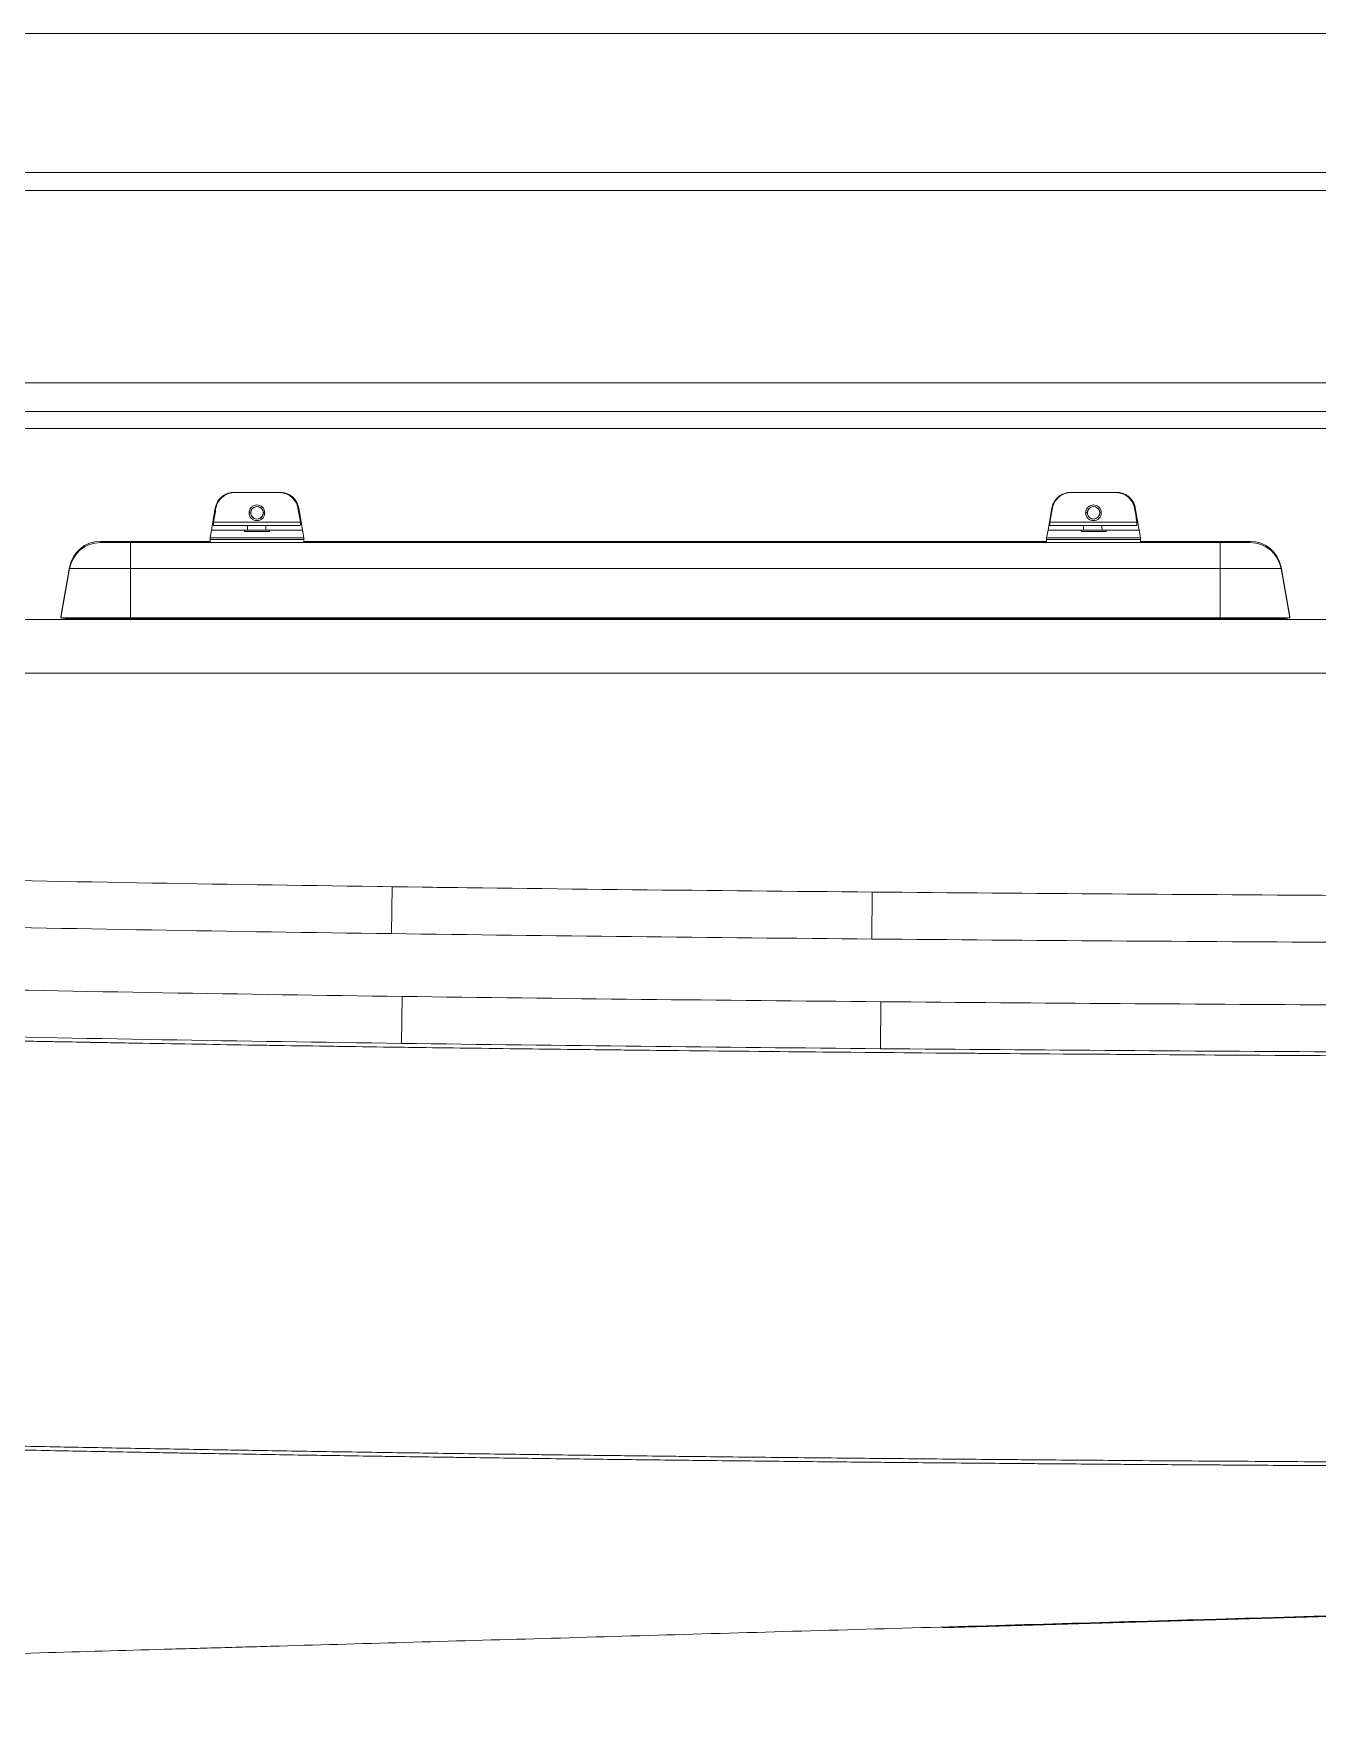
# Model space of a CAD drawing. Header units: millimetres. Extents: x 744 to 5705, y 930 to 4879.
# Drawn here: x 1992 to 2402, y 3352 to 3886 of the extents above; entities that cross this region are included whole.
import ezdxf

# ---------------------------------------------------------------- set-up
doc = ezdxf.new("R2010")
doc.units = ezdxf.units.MM
doc.header["$MEASUREMENT"] = 0

msp = doc.modelspace()

# ---------------------------------------------------------------- linework, layer by layer
at = {"color": 7, "linetype": 'Continuous', "lineweight": 15, "true_color": 0xffffff}
for p, q in [((1574.38, 3886.24), (2819.38, 3886.24)), ((1572.22, 3841.82), (2821.38, 3841.82)), ((1572.23, 3836.05), (2821.38, 3836.05)), ((2560.89, 3760.04), (1906.89, 3760.01)), ((2056.39, 3739.61), (2056.67, 3739.61)), ((2056.67, 3739.61), (2070.62, 3739.61)), ((2070.65, 3739.61), (2056.71, 3739.61)), ((2070.62, 3739.61), (2070.92, 3739.61)), ((2323.52, 3739.61), (2323.76, 3739.61)), ((2323.76, 3739.61), (2337.7, 3739.61)), ((2337.81, 3739.61), (2323.86, 3739.61)), ((2337.7, 3739.61), (2338.04, 3739.61)), ((2049.1, 3727.61), (2050.34, 3734.65)), ((2076.98, 3734.65), (2078.22, 3727.61)), ((2316.22, 3727.61), (2317.47, 3734.65)), ((2344.1, 3734.65), (2345.34, 3727.61)), ((2077.54, 3730.11), (2049.75, 3730.11)), ((2049.77, 3729.1), (2077.49, 3729.1)), ((2061.65, 3733.11), (2061.14, 3733.11)), ((2066.14, 3733.11), (2065.65, 3733.11)), ((2344.62, 3730.1), (2316.84, 3730.11)), ((2316.85, 3729.1), (2344.57, 3729.1)), ((2328.74, 3733.11), (2328.23, 3733.11)), ((2333.23, 3733.11), (2332.74, 3733.11)), ((2013.66, 3723.6), (2013.66, 3723.98)), ((2023.26, 3723.99), (2022.31, 3723.99)), ((2023.26, 3723.99), (2048.66, 3723.99)), ((2371.19, 3723.58), (2023.26, 3723.58)), ((2023.26, 3723.58), (2023.26, 3715.3)), ((2048.66, 3725.11), (2049.1, 3727.61)), ((2048.66, 3724.61), (2048.66, 3725.11)), ((2048.66, 3723.61), (2048.66, 3724.61)), ((2078.22, 3727.61), (2078.66, 3725.11)), ((2078.66, 3725.11), (2078.66, 3724.61)), ((2078.66, 3724.61), (2078.66, 3723.61)), ((2078.66, 3723.99), (2315.78, 3723.99)), ((2315.78, 3725.11), (2316.22, 3727.61)), ((2315.78, 3724.61), (2315.78, 3725.11)), ((2315.78, 3723.61), (2315.78, 3724.61)), ((2345.34, 3727.61), (2345.78, 3725.11)), ((2345.78, 3725.11), (2345.78, 3724.61)), ((2345.78, 3724.61), (2345.78, 3723.61)), ((2345.78, 3723.99), (2371.19, 3723.99)), ((2371.19, 3723.58), (2371.19, 3715.3)), ((2380.78, 3723.98), (2380.78, 3723.6)), ((2003.81, 3715.71), (2001.04, 3699.98)), ((2003.81, 3715.34), (2001.04, 3699.6)), ((2003.81, 3715.34), (2003.81, 3715.71)), ((2023.26, 3715.3), (2023.26, 3699.56)), ((2371.19, 3715.3), (2023.26, 3715.3)), ((2371.19, 3715.3), (2371.19, 3699.56)), ((2390.63, 3715.71), (2390.63, 3715.34)), ((2390.63, 3715.71), (2393.41, 3699.98)), ((2393.41, 3699.6), (2390.63, 3715.34)), ((3180.05, 3699.04), (1520.36, 3699.04)), ((2001.02, 3699.88), (2001.04, 3699.97)), ((2003.02, 3699.25), (2001.03, 3699.6)), ((2001.04, 3699.6), (2001.04, 3699.98)), ((2023.26, 3699.56), (2023.26, 3699.22)), ((2371.19, 3699.56), (2023.26, 3699.56)), ((2371.19, 3699.22), (2023.26, 3699.22)), ((2371.19, 3699.56), (2371.19, 3699.22)), ((2393.42, 3699.6), (2391.42, 3699.25)), ((2393.41, 3699.6), (2393.39, 3699.6)), ((2393.41, 3699.98), (2393.41, 3699.6)), ((2393.41, 3699.97), (2393.42, 3699.88)), ((2135.65, 3613.33), (2087.76, 3613.98)), ((2106.61, 3598.66), (2106.81, 3613.65)), ((2276.04, 3611.83), (2234.8, 3612.23)), ((2259.95, 3596.95), (2260.08, 3611.95)), ((2109.76, 3563.61), (2109.98, 3578.61)), ((2262.7, 3561.92), (2262.84, 3576.92)), ((2282.38, 3377.16), (2770.75, 3391.3))]:
    msp.add_line(p, q, dxfattribs=at)
at = {"color": 8, "linetype": 'Continuous', "lineweight": 15, "true_color": 0x808080}
for p, q in [((1572.32, 3774.67), (2821.38, 3774.68)), ((1572.33, 3765.47), (2821.38, 3765.48))]:
    msp.add_line(p, q, dxfattribs=at)
at = {"color": 7, "linetype": 'Continuous', "lineweight": 15, "true_color": 0xffffff}
for points in [[(2049.77, 3729.1), (2050.38, 3729.1), (2051.25, 3729.1), (2052.35, 3729.1), (2053.68, 3729.09), (2055.2, 3729.09), (2056.88, 3729.09), (2058.7, 3729.09), (2060.61, 3729.09)], [(2060.61, 3729.09), (2060.98, 3729.09), (2061.66, 3729.09), (2062.56, 3729.09), (2063.57, 3729.09), (2064.58, 3729.09), (2065.48, 3729.09), (2066.14, 3729.09), (2066.5, 3729.09)], [(2066.5, 3729.09), (2068.42, 3729.09), (2070.25, 3729.09), (2071.95, 3729.09), (2073.49, 3729.09), (2074.83, 3729.09), (2075.97, 3729.1), (2076.86, 3729.1), (2077.49, 3729.1)], [(2316.85, 3729.1), (2317.44, 3729.1), (2318.28, 3729.1), (2319.36, 3729.1), (2320.67, 3729.09), (2322.17, 3729.09), (2323.84, 3729.09), (2325.64, 3729.09), (2327.55, 3729.09)], [(2327.55, 3729.09), (2327.93, 3729.09), (2328.62, 3729.09), (2329.53, 3729.09), (2330.54, 3729.09), (2331.55, 3729.09), (2332.44, 3729.09), (2333.09, 3729.09), (2333.44, 3729.09)], [(2333.44, 3729.09), (2335.36, 3729.09), (2337.2, 3729.09), (2338.92, 3729.09), (2340.47, 3729.09), (2341.84, 3729.09), (2342.99, 3729.1), (2343.91, 3729.1), (2344.57, 3729.1)], [(2048.66, 3725.11), (2048.67, 3725.11), (2048.94, 3725.1), (2049.54, 3725.1), (2050.48, 3725.1), (2051.73, 3725.09), (2053.26, 3725.09), (2055.03, 3725.09), (2057.01, 3725.09), (2059.14, 3725.09), (2061.37, 3725.09), (2063.66, 3725.08)], [(2078.66, 3724.61), (2078.56, 3724.61), (2078.12, 3724.6), (2077.35, 3724.6), (2076.25, 3724.6), (2074.86, 3724.59), (2073.2, 3724.59), (2071.33, 3724.59), (2069.27, 3724.59), (2067.08, 3724.59), (2064.81, 3724.58), (2062.51, 3724.58), (2060.24, 3724.59), (2058.05, 3724.59), (2056, 3724.59), (2054.12, 3724.59), (2052.46, 3724.59), (2051.07, 3724.6), (2049.97, 3724.6), (2049.2, 3724.6), (2048.76, 3724.61), (2048.66, 3724.61)], [(2048.66, 3724.61), (2048.67, 3724.61), (2048.94, 3724.6), (2049.54, 3724.6), (2050.48, 3724.6), (2051.73, 3724.59), (2053.26, 3724.59), (2055.03, 3724.59), (2057.01, 3724.59), (2059.14, 3724.59), (2061.37, 3724.59), (2063.66, 3724.58)], [(2078.66, 3723.61), (2078.56, 3723.61), (2078.12, 3723.6), (2077.35, 3723.6), (2076.25, 3723.6), (2074.86, 3723.59), (2073.2, 3723.59), (2071.33, 3723.59), (2069.27, 3723.59), (2067.08, 3723.59), (2064.81, 3723.58), (2062.51, 3723.58), (2060.24, 3723.59), (2058.05, 3723.59), (2056, 3723.59), (2054.12, 3723.59), (2052.46, 3723.59), (2051.07, 3723.6), (2049.97, 3723.6), (2049.2, 3723.6), (2048.76, 3723.61), (2048.66, 3723.61)], [(2049.1, 3727.61), (2049.16, 3727.61), (2049.54, 3727.6), (2050.28, 3727.6), (2051.35, 3727.6), (2052.73, 3727.59), (2054.39, 3727.59), (2056.28, 3727.59), (2058.36, 3727.59), (2060.57, 3727.59)], [(2049.1, 3727.61), (2049.11, 3727.61), (2049.34, 3727.61), (2049.93, 3727.6), (2050.88, 3727.6), (2052.14, 3727.59), (2053.7, 3727.59), (2055.51, 3727.59), (2057.53, 3727.59), (2059.7, 3727.59)], [(2059.69, 3727.09), (2060.66, 3727.09), (2061.66, 3727.09), (2062.66, 3727.09), (2063.66, 3727.09), (2064.67, 3727.09), (2065.67, 3727.09), (2066.66, 3727.09), (2067.63, 3727.09)], [(2059.69, 3727.09), (2060.04, 3727.09), (2060.77, 3727.09), (2061.8, 3727.09), (2063.02, 3727.09), (2064.31, 3727.09), (2065.53, 3727.09), (2066.55, 3727.09), (2067.28, 3727.09), (2067.63, 3727.09)], [(2060.57, 3727.59), (2060.88, 3727.59), (2061.56, 3727.59), (2062.49, 3727.59), (2063.57, 3727.59), (2064.65, 3727.59), (2065.58, 3727.59), (2066.23, 3727.59), (2066.54, 3727.59)], [(2063.66, 3725.08), (2065.95, 3725.09), (2068.19, 3725.09), (2070.32, 3725.09), (2072.29, 3725.09), (2074.06, 3725.09), (2075.59, 3725.09), (2076.84, 3725.1), (2077.78, 3725.1), (2078.39, 3725.1), (2078.65, 3725.11), (2078.66, 3725.11)], [(2063.66, 3724.58), (2065.95, 3724.59), (2068.19, 3724.59), (2070.32, 3724.59), (2072.29, 3724.59), (2074.06, 3724.59), (2075.59, 3724.59), (2076.84, 3724.6), (2077.78, 3724.6), (2078.39, 3724.6), (2078.65, 3724.61), (2078.66, 3724.61)], [(2066.54, 3727.59), (2068.75, 3727.59), (2070.84, 3727.59), (2072.76, 3727.59), (2074.44, 3727.59), (2075.85, 3727.6), (2076.95, 3727.6), (2077.73, 3727.6), (2078.14, 3727.61), (2078.22, 3727.61)], [(2067.62, 3727.59), (2069.79, 3727.59), (2071.81, 3727.59), (2073.62, 3727.59), (2075.18, 3727.59), (2076.44, 3727.6), (2077.39, 3727.6), (2077.98, 3727.61), (2078.22, 3727.61), (2078.22, 3727.61)], [(2315.78, 3725.11), (2315.79, 3725.11), (2316.06, 3725.1), (2316.67, 3725.1), (2317.61, 3725.1), (2318.85, 3725.09), (2320.38, 3725.09), (2322.15, 3725.09), (2324.13, 3725.09), (2326.26, 3725.09), (2328.49, 3725.09), (2330.78, 3725.08)], [(2315.78, 3724.61), (2315.88, 3724.61), (2316.32, 3724.6), (2317.1, 3724.6), (2318.19, 3724.6), (2319.58, 3724.59), (2321.24, 3724.59), (2323.12, 3724.59), (2325.18, 3724.59), (2327.36, 3724.59), (2329.63, 3724.58), (2331.93, 3724.58), (2334.2, 3724.59), (2336.39, 3724.59), (2338.45, 3724.59), (2340.33, 3724.59), (2341.98, 3724.59), (2343.37, 3724.6), (2344.47, 3724.6), (2345.25, 3724.6), (2345.68, 3724.61), (2345.78, 3724.61)], [(2315.78, 3724.61), (2315.79, 3724.61), (2316.06, 3724.6), (2316.67, 3724.6), (2317.61, 3724.6), (2318.85, 3724.59), (2320.38, 3724.59), (2322.15, 3724.59), (2324.13, 3724.59), (2326.26, 3724.59), (2328.49, 3724.59), (2330.78, 3724.58)], [(2315.78, 3723.61), (2315.88, 3723.61), (2316.32, 3723.6), (2317.1, 3723.6), (2318.19, 3723.6), (2319.58, 3723.59), (2321.24, 3723.59), (2323.12, 3723.59), (2325.18, 3723.59), (2327.36, 3723.59), (2329.63, 3723.58), (2331.93, 3723.58), (2334.2, 3723.59), (2336.39, 3723.59), (2338.45, 3723.59), (2340.33, 3723.59), (2341.98, 3723.59), (2343.37, 3723.6), (2344.47, 3723.6), (2345.25, 3723.6), (2345.68, 3723.61), (2345.78, 3723.61)], [(2316.22, 3727.61), (2316.23, 3727.61), (2316.46, 3727.61), (2317.06, 3727.6), (2318, 3727.6), (2319.27, 3727.59), (2320.82, 3727.59), (2322.63, 3727.59), (2324.65, 3727.59), (2326.82, 3727.59)], [(2316.22, 3727.61), (2316.26, 3727.61), (2316.62, 3727.6), (2317.33, 3727.6), (2318.37, 3727.6), (2319.73, 3727.59), (2321.37, 3727.59), (2323.24, 3727.59), (2325.3, 3727.59), (2327.5, 3727.59)], [(2326.81, 3727.09), (2327.79, 3727.09), (2328.78, 3727.09), (2329.78, 3727.09), (2330.78, 3727.09), (2331.79, 3727.09), (2332.79, 3727.09), (2333.78, 3727.09), (2334.76, 3727.09)], [(2326.81, 3727.09), (2327.16, 3727.09), (2327.89, 3727.09), (2328.92, 3727.09), (2330.14, 3727.09), (2331.43, 3727.09), (2332.65, 3727.09), (2333.68, 3727.09), (2334.4, 3727.09), (2334.76, 3727.09)], [(2327.5, 3727.59), (2327.83, 3727.59), (2328.52, 3727.59), (2329.46, 3727.59), (2330.54, 3727.59), (2331.61, 3727.59), (2332.54, 3727.59), (2333.18, 3727.59), (2333.47, 3727.59)], [(2330.78, 3725.08), (2333.07, 3725.09), (2335.31, 3725.09), (2337.44, 3725.09), (2339.41, 3725.09), (2341.18, 3725.09), (2342.71, 3725.09), (2343.96, 3725.1), (2344.9, 3725.1), (2345.51, 3725.1), (2345.77, 3725.11), (2345.78, 3725.11)], [(2330.78, 3724.58), (2333.07, 3724.59), (2335.31, 3724.59), (2337.44, 3724.59), (2339.41, 3724.59), (2341.18, 3724.59), (2342.71, 3724.59), (2343.96, 3724.6), (2344.9, 3724.6), (2345.51, 3724.6), (2345.77, 3724.61), (2345.78, 3724.61)], [(2333.47, 3727.59), (2335.7, 3727.59), (2337.8, 3727.59), (2339.73, 3727.59), (2341.43, 3727.59), (2342.87, 3727.6), (2344, 3727.6), (2344.8, 3727.6), (2345.24, 3727.61), (2345.34, 3727.61)], [(2334.74, 3727.59), (2336.92, 3727.59), (2338.93, 3727.59), (2340.74, 3727.59), (2342.3, 3727.59), (2343.57, 3727.6), (2344.51, 3727.6), (2345.11, 3727.61), (2345.34, 3727.61), (2345.34, 3727.61)], [(2009.53, 3699.04), (2010.1, 3699.1), (2010.44, 3699.18)], [(2385.23, 3699.04), (2384.66, 3699.1), (2384.32, 3699.18)], [(2770.72, 3391.18), (2540.71, 3384.45), (2282.38, 3376.93)]]:
    msp.add_lwpolyline(points, dxfattribs=at)
at = {"color": 8, "linetype": 'Continuous', "lineweight": 15, "true_color": 0x808080}
for points in [[(2013.33, 3699.04), (2013.73, 3699.1), (2013.96, 3699.18)], [(2381.42, 3699.04), (2381.03, 3699.1), (2380.8, 3699.18)]]:
    msp.add_lwpolyline(points, dxfattribs=at)
for centre, radius, start, end in [((2050.53, 3739.12), 4.47, 267.5613, 270.353), ((2076.78, 3739.03), 4.38, 269.2841, 272.6369), ((2317.62, 3737.89), 3.24, 267.2169, 270.5344), ((2343.86, 3740.5), 5.86, 269.4742, 272.3263)]:
    msp.add_arc(centre, radius, start, end, dxfattribs=at)
at = {"color": 7, "linetype": 'Continuous', "lineweight": 15, "true_color": 0xffffff}
for centre, radius, start, end in [((2063.65, 3733.11), 2, 359.998, 180.0006), ((2063.68, 3733.11), 2, 102.0829, 180.0008), ((2063.65, 3733.11), 2, 282.0836, 102.0811), ((2063.68, 3733.11), 2, 359.9996, 102.0814), ((2330.74, 3733.11), 2, 359.9882, 180.0079), ((2330.82, 3733.11), 2, 95.7451, 180.0061), ((2330.74, 3733.11), 2, 275.7484, 93.345), ((2063.65, 3733.11), 2, 179.998, 0.0006), ((2063.68, 3733.11), 2, 179.999, 282.0812), ((2063.68, 3733.11), 2, 282.0829, 0.0016), ((2330.74, 3733.11), 2, 179.9882, 0.0079), ((2330.82, 3733.11), 2, 179.9929, 273.3475), ((2013.66, 3713.98), 10, 90, 170), ((2013.66, 3713.6), 10, 90, 170), ((2380.78, 3713.98), 10, 10, 90), ((2380.78, 3713.6), 10, 10, 90)]:
    msp.add_arc(centre, radius, start, end, dxfattribs=at)
for points, knots in [([(2050.36, 3734.69), (2050.45, 3735.09), (2050.63, 3735.86), (2051.18, 3736.88), (2051.85, 3737.73), (2052.59, 3738.4), (2053.35, 3738.89), (2054.09, 3739.22), (2054.75, 3739.43), (2055.31, 3739.54), (2055.7, 3739.59), (2055.94, 3739.6), (2056.05, 3739.61), (2056.12, 3739.61), (2056.21, 3739.61), (2056.34, 3739.61), (2056.54, 3739.61), (2056.69, 3739.61)], [0, 0, 0, 0, 0.114303, 0.225352, 0.327711, 0.421879, 0.507693, 0.584475, 0.651057, 0.705722, 0.745486, 0.765338, 0.777695, 0.790377, 0.811345, 0.86442, 1, 1, 1, 1]), ([(2050.56, 3734.65), (2050.62, 3735), (2050.72, 3735.34), (2050.97, 3736.01), (2051.12, 3736.33), (2051.49, 3736.95), (2051.7, 3737.23), (2052.05, 3737.63), (2052.17, 3737.76), (2052.43, 3738.01), (2052.56, 3738.13), (2052.98, 3738.46), (2053.28, 3738.66), (2053.9, 3739), (2054.23, 3739.15), (2054.9, 3739.38), (2055.25, 3739.46), (2055.95, 3739.58), (2056.31, 3739.61), (2056.67, 3739.61)], [0, 0, 0, 0, 0.125, 0.125, 0.25, 0.25, 0.375, 0.375, 0.4375, 0.4375, 0.5, 0.5, 0.625, 0.625, 0.75, 0.75, 0.875, 0.875, 1, 1, 1, 1]), ([(2070.62, 3739.61), (2070.97, 3739.61), (2071.33, 3739.58), (2072.03, 3739.46), (2072.38, 3739.38), (2073.06, 3739.14), (2073.38, 3739), (2074, 3738.66), (2074.3, 3738.46), (2074.86, 3738.02), (2075.11, 3737.77), (2075.46, 3737.37), (2075.58, 3737.23), (2075.79, 3736.94), (2075.88, 3736.79), (2076.16, 3736.33), (2076.31, 3736.01), (2076.56, 3735.35), (2076.66, 3735), (2076.72, 3734.65)], [0, 0, 0, 0, 0.125, 0.125, 0.25, 0.25, 0.375, 0.375, 0.5, 0.5, 0.625, 0.625, 0.6875, 0.6875, 0.75, 0.75, 0.875, 0.875, 1, 1, 1, 1]), ([(2070.67, 3739.61), (2070.76, 3739.61), (2070.93, 3739.61), (2071.08, 3739.61), (2071.17, 3739.61), (2071.31, 3739.61), (2071.55, 3739.59), (2072.1, 3739.54), (2072.9, 3739.35), (2073.9, 3738.94), (2074.85, 3738.32), (2075.71, 3737.47), (2076.39, 3736.46), (2076.82, 3735.51), (2076.91, 3734.88), (2076.94, 3734.67)], [0, 0, 0, 0, 0.077149, 0.154956, 0.203396, 0.220248, 0.236919, 0.281927, 0.376573, 0.47447, 0.592036, 0.702199, 0.818217, 0.940139, 1, 1, 1, 1]), ([(2317.48, 3734.69), (2317.57, 3735.07), (2317.74, 3735.83), (2318.28, 3736.84), (2318.95, 3737.7), (2319.69, 3738.37), (2320.45, 3738.87), (2321.18, 3739.21), (2321.85, 3739.42), (2322.41, 3739.54), (2322.81, 3739.59), (2323.06, 3739.6), (2323.17, 3739.61), (2323.24, 3739.61), (2323.32, 3739.61), (2323.46, 3739.61), (2323.68, 3739.61), (2323.85, 3739.61)], [0, 0, 0, 0, 0.108935, 0.219308, 0.321036, 0.414644, 0.499992, 0.576431, 0.64282, 0.697487, 0.737564, 0.757838, 0.770251, 0.78266, 0.802869, 0.852889, 1, 1, 1, 1]), ([(2317.65, 3734.65), (2317.72, 3735), (2317.81, 3735.34), (2318.06, 3736.01), (2318.21, 3736.33), (2318.58, 3736.95), (2318.79, 3737.23), (2319.14, 3737.63), (2319.26, 3737.76), (2319.52, 3738.01), (2319.66, 3738.13), (2320.07, 3738.46), (2320.37, 3738.66), (2320.99, 3739), (2321.32, 3739.15), (2322, 3739.38), (2322.34, 3739.46), (2323.04, 3739.58), (2323.4, 3739.61), (2323.76, 3739.61)], [0, 0, 0, 0, 0.125, 0.125, 0.25, 0.25, 0.375, 0.375, 0.4375, 0.4375, 0.5, 0.5, 0.625, 0.625, 0.75, 0.75, 0.875, 0.875, 1, 1, 1, 1]), ([(2337.7, 3739.61), (2338.06, 3739.61), (2338.42, 3739.58), (2339.12, 3739.46), (2339.47, 3739.38), (2340.14, 3739.14), (2340.47, 3739), (2341.09, 3738.66), (2341.39, 3738.46), (2341.95, 3738.01), (2342.2, 3737.77), (2342.55, 3737.37), (2342.66, 3737.23), (2342.87, 3736.94), (2342.97, 3736.79), (2343.25, 3736.33), (2343.4, 3736.01), (2343.65, 3735.35), (2343.75, 3735), (2343.81, 3734.65)], [0, 0, 0, 0, 0.125, 0.125, 0.25, 0.25, 0.375, 0.375, 0.5, 0.5, 0.625, 0.625, 0.6875, 0.6875, 0.75, 0.75, 0.875, 0.875, 1, 1, 1, 1]), ([(2337.83, 3739.61), (2337.91, 3739.61), (2338.07, 3739.61), (2338.2, 3739.61), (2338.3, 3739.61), (2338.43, 3739.61), (2338.67, 3739.59), (2339.21, 3739.54), (2339.99, 3739.36), (2340.98, 3738.96), (2341.93, 3738.35), (2342.8, 3737.52), (2343.48, 3736.51), (2343.93, 3735.54), (2344.03, 3734.9), (2344.06, 3734.67)], [0, 0, 0, 0, 0.0778953, 0.1571496, 0.1931335, 0.2126964, 0.2298808, 0.2760139, 0.3676502, 0.4635813, 0.5816623, 0.6942998, 0.8109227, 0.9338067, 1, 1, 1, 1]), ([(2066.14, 3733.11), (2066.14, 3733.4), (2066.09, 3733.72), (2065.84, 3734.33), (2065.65, 3734.63), (2065.17, 3735.12), (2064.87, 3735.31), (2064.25, 3735.55), (2063.94, 3735.61), (2063.35, 3735.61), (2063.03, 3735.55), (2062.41, 3735.31), (2062.12, 3735.12), (2061.63, 3734.63), (2061.44, 3734.33), (2061.2, 3733.72), (2061.14, 3733.4), (2061.14, 3733.11)], [0, 0, 0, 0, 0.125, 0.125, 0.25, 0.25, 0.375, 0.375, 0.5, 0.5, 0.625, 0.625, 0.75, 0.75, 0.875, 0.875, 1, 1, 1, 1]), ([(2333.23, 3733.11), (2333.23, 3733.4), (2333.18, 3733.72), (2332.93, 3734.33), (2332.74, 3734.63), (2332.25, 3735.12), (2331.96, 3735.31), (2331.34, 3735.55), (2331.03, 3735.61), (2330.44, 3735.61), (2330.12, 3735.55), (2329.5, 3735.31), (2329.21, 3735.12), (2328.72, 3734.63), (2328.53, 3734.33), (2328.29, 3733.72), (2328.23, 3733.4), (2328.23, 3733.11)], [0, 0, 0, 0, 0.125, 0.125, 0.25, 0.25, 0.375, 0.375, 0.5, 0.5, 0.625, 0.625, 0.75, 0.75, 0.875, 0.875, 1, 1, 1, 1]), ([(2061.14, 3733.11), (2061.14, 3732.81), (2061.2, 3732.49), (2061.44, 3731.88), (2061.63, 3731.58), (2062.12, 3731.09), (2062.41, 3730.9), (2063.03, 3730.66), (2063.35, 3730.61), (2063.94, 3730.61), (2064.25, 3730.66), (2064.87, 3730.9), (2065.17, 3731.09), (2065.65, 3731.58), (2065.84, 3731.88), (2066.09, 3732.49), (2066.14, 3732.81), (2066.14, 3733.11)], [0, 0, 0, 0, 0.125, 0.125, 0.25, 0.25, 0.375, 0.375, 0.5, 0.5, 0.625, 0.625, 0.75, 0.75, 0.875, 0.875, 1, 1, 1, 1]), ([(2328.23, 3733.11), (2328.23, 3732.81), (2328.29, 3732.49), (2328.53, 3731.88), (2328.72, 3731.58), (2329.21, 3731.09), (2329.5, 3730.9), (2330.12, 3730.66), (2330.44, 3730.61), (2331.03, 3730.61), (2331.34, 3730.66), (2331.96, 3730.9), (2332.25, 3731.09), (2332.74, 3731.58), (2332.93, 3731.88), (2333.18, 3732.49), (2333.23, 3732.81), (2333.23, 3733.11)], [0, 0, 0, 0, 0.125, 0.125, 0.25, 0.25, 0.375, 0.375, 0.5, 0.5, 0.625, 0.625, 0.75, 0.75, 0.875, 0.875, 1, 1, 1, 1]), ([(2013.66, 3723.98), (2013.66, 3723.98), (2013.66, 3723.98), (2013.68, 3723.98), (2013.71, 3723.98), (2013.74, 3723.98), (2013.79, 3723.98), (2013.88, 3723.98), (2014.06, 3723.98), (2014.38, 3723.98), (2014.78, 3723.98), (2015.42, 3723.98), (2016.42, 3723.99), (2017.64, 3723.99), (2018.72, 3723.99), (2019.57, 3723.99), (2020.46, 3723.99), (2021.27, 3723.99), (2022, 3723.99), (2022.63, 3723.99), (2023.05, 3723.99), (2023.26, 3723.99)], [0, 0, 0, 0, 0.020867, 0.041684, 0.062474, 0.08326, 0.104062, 0.124905, 0.187503, 0.250113, 0.312374, 0.374673, 0.499801, 0.624289, 0.686806, 0.749368, 0.811865, 0.874407, 0.91627, 0.958074, 1, 1, 1, 1]), ([(2023.26, 3723.58), (2023.15, 3723.58), (2022.94, 3723.58), (2022.63, 3723.58), (2022.32, 3723.58), (2022.01, 3723.58), (2021.7, 3723.58), (2021.18, 3723.58), (2020.47, 3723.58), (2019.58, 3723.58), (2018.73, 3723.58), (2017.65, 3723.59), (2016.43, 3723.59), (2015.43, 3723.59), (2014.78, 3723.59), (2014.38, 3723.59), (2014.06, 3723.59), (2013.86, 3723.6), (2013.74, 3723.6), (2013.67, 3723.6), (2013.67, 3723.6), (2013.66, 3723.6)], [0, 0, 0, 0, 0.020867, 0.041684, 0.062474, 0.08326, 0.104062, 0.124905, 0.187503, 0.250113, 0.312374, 0.374673, 0.499801, 0.624289, 0.686806, 0.749368, 0.811865, 0.874407, 0.91627, 0.958074, 1, 1, 1, 1]), ([(2371.19, 3723.99), (2371.29, 3723.99), (2371.5, 3723.99), (2371.81, 3723.99), (2372.13, 3723.99), (2372.44, 3723.99), (2372.75, 3723.99), (2373.26, 3723.99), (2373.98, 3723.99), (2374.86, 3723.99), (2375.72, 3723.99), (2376.79, 3723.99), (2378.01, 3723.99), (2379.01, 3723.98), (2379.66, 3723.98), (2380.06, 3723.98), (2380.38, 3723.98), (2380.59, 3723.98), (2380.71, 3723.98), (2380.77, 3723.98), (2380.78, 3723.98), (2380.78, 3723.98)], [0, 0, 0, 0, 0.020867, 0.041684, 0.062474, 0.08326, 0.104062, 0.124905, 0.187503, 0.250113, 0.312374, 0.374673, 0.499801, 0.624289, 0.686806, 0.749368, 0.811865, 0.874407, 0.91627, 0.958074, 1, 1, 1, 1]), ([(2380.78, 3723.6), (2380.78, 3723.6), (2380.78, 3723.6), (2380.76, 3723.6), (2380.74, 3723.6), (2380.7, 3723.6), (2380.66, 3723.6), (2380.56, 3723.6), (2380.39, 3723.59), (2380.07, 3723.59), (2379.67, 3723.59), (2379.02, 3723.59), (2378.02, 3723.59), (2376.8, 3723.59), (2375.73, 3723.58), (2374.87, 3723.58), (2373.99, 3723.58), (2373.17, 3723.58), (2372.45, 3723.58), (2371.82, 3723.58), (2371.4, 3723.58), (2371.19, 3723.58)], [0, 0, 0, 0, 0.0208665, 0.0416839, 0.0624742, 0.0832596, 0.1040624, 0.1249047, 0.1875032, 0.2501134, 0.3123738, 0.3746731, 0.4998014, 0.6242891, 0.6868059, 0.7493681, 0.8118649, 0.8744067, 0.9162698, 0.958074, 1, 1, 1, 1]), ([(2023.26, 3715.3), (2021.99, 3715.3), (2020.7, 3715.3), (2019.32, 3715.3), (2019.16, 3715.3), (2018.85, 3715.3), (2018.7, 3715.3), (2018.24, 3715.3), (2017.93, 3715.3), (2017.47, 3715.3), (2017.32, 3715.3), (2017.02, 3715.31), (2016.86, 3715.31), (2016.41, 3715.31), (2016.11, 3715.31), (2015.23, 3715.31), (2014.65, 3715.31), (2013.96, 3715.31), (2013.82, 3715.31), (2013.54, 3715.31), (2013.41, 3715.31), (2013, 3715.31), (2012.73, 3715.31), (2012.33, 3715.31), (2012.21, 3715.31), (2011.95, 3715.31), (2011.82, 3715.31), (2011.43, 3715.31), (2011.18, 3715.31), (2010.43, 3715.31), (2009.96, 3715.31), (2009.29, 3715.31), (2009.07, 3715.31), (2008.64, 3715.31), (2008.43, 3715.31), (2008.03, 3715.32), (2007.84, 3715.32), (2007.46, 3715.32), (2007.28, 3715.32), (2007.01, 3715.32), (2006.92, 3715.32), (2006.75, 3715.32), (2006.67, 3715.32), (2006.42, 3715.32), (2006.26, 3715.32), (2005.81, 3715.32), (2005.54, 3715.32), (2005.27, 3715.32), (2005.24, 3715.32), (2005.18, 3715.32), (2005.15, 3715.32), (2005.06, 3715.32), (2005.01, 3715.32), (2004.85, 3715.33), (2004.75, 3715.33), (2004.61, 3715.33), (2004.56, 3715.33), (2004.48, 3715.33), (2004.44, 3715.33), (2004.32, 3715.33), (2004.25, 3715.33), (2004.13, 3715.33), (2004.07, 3715.33), (2003.98, 3715.33), (2003.94, 3715.33), (2003.84, 3715.33), (2003.81, 3715.33), (2003.81, 3715.34)], [0, 0, 0, 0, 0.125, 0.125, 0.140625, 0.140625, 0.15625, 0.15625, 0.1875, 0.1875, 0.203125, 0.203125, 0.21875, 0.21875, 0.25, 0.25, 0.3125, 0.3125, 0.328125, 0.328125, 0.34375, 0.34375, 0.375, 0.375, 0.390625, 0.390625, 0.40625, 0.40625, 0.4375, 0.4375, 0.5, 0.5, 0.53125, 0.53125, 0.5625, 0.5625, 0.59375, 0.59375, 0.625, 0.625, 0.640625, 0.640625, 0.65625, 0.65625, 0.6875, 0.6875, 0.75, 0.75, 0.757812, 0.757812, 0.765625, 0.765625, 0.78125, 0.78125, 0.8125, 0.8125, 0.828125, 0.828125, 0.84375, 0.84375, 0.875, 0.875, 0.90625, 0.90625, 0.9375, 0.9375, 1, 1, 1, 1]), ([(2390.63, 3715.34), (2390.63, 3715.33), (2390.5, 3715.33), (2390.23, 3715.33), (2390.2, 3715.33), (2390.13, 3715.33), (2390.09, 3715.33), (2389.98, 3715.33), (2389.89, 3715.33), (2389.75, 3715.33), (2389.7, 3715.33), (2389.6, 3715.33), (2389.55, 3715.32), (2389.39, 3715.32), (2389.27, 3715.32), (2388.91, 3715.32), (2388.64, 3715.32), (2388.27, 3715.32), (2388.19, 3715.32), (2388.03, 3715.32), (2387.95, 3715.32), (2387.71, 3715.32), (2387.54, 3715.32), (2387.28, 3715.32), (2387.19, 3715.32), (2387.01, 3715.32), (2386.91, 3715.32), (2386.63, 3715.32), (2386.43, 3715.32), (2385.82, 3715.31), (2385.39, 3715.31), (2384.72, 3715.31), (2384.49, 3715.31), (2384.02, 3715.31), (2383.78, 3715.31), (2383.29, 3715.31), (2383.04, 3715.31), (2382.53, 3715.31), (2382.27, 3715.31), (2381.87, 3715.31), (2381.74, 3715.31), (2381.47, 3715.31), (2381.33, 3715.31), (2380.92, 3715.31), (2380.64, 3715.31), (2379.8, 3715.31), (2379.22, 3715.31), (2378.57, 3715.31), (2378.49, 3715.31), (2378.34, 3715.31), (2378.27, 3715.31), (2378.05, 3715.31), (2377.9, 3715.31), (2377.46, 3715.31), (2377.16, 3715.3), (2376.7, 3715.3), (2376.55, 3715.3), (2376.24, 3715.3), (2376.09, 3715.3), (2375.62, 3715.3), (2375.31, 3715.3), (2374.68, 3715.3), (2374.37, 3715.3), (2373.74, 3715.3), (2373.42, 3715.3), (2372.46, 3715.3), (2371.82, 3715.3), (2371.19, 3715.3)], [0, 0, 0, 0, 0.125, 0.125, 0.140625, 0.140625, 0.15625, 0.15625, 0.1875, 0.1875, 0.203125, 0.203125, 0.21875, 0.21875, 0.25, 0.25, 0.3125, 0.3125, 0.328125, 0.328125, 0.34375, 0.34375, 0.375, 0.375, 0.390625, 0.390625, 0.40625, 0.40625, 0.4375, 0.4375, 0.5, 0.5, 0.53125, 0.53125, 0.5625, 0.5625, 0.59375, 0.59375, 0.625, 0.625, 0.640625, 0.640625, 0.65625, 0.65625, 0.6875, 0.6875, 0.75, 0.75, 0.757813, 0.757813, 0.765625, 0.765625, 0.78125, 0.78125, 0.8125, 0.8125, 0.828125, 0.828125, 0.84375, 0.84375, 0.875, 0.875, 0.90625, 0.90625, 0.9375, 0.9375, 1, 1, 1, 1]), ([(2023.26, 3699.56), (2022.52, 3699.56), (2021.79, 3699.56), (2020.34, 3699.56), (2019.61, 3699.56), (2017.46, 3699.56), (2016.08, 3699.56), (2014.07, 3699.57), (2013.42, 3699.57), (2012.45, 3699.57), (2012.13, 3699.57), (2011.5, 3699.57), (2011.2, 3699.57), (2009.69, 3699.57), (2008.57, 3699.57), (2007.29, 3699.57), (2007.03, 3699.57), (2006.54, 3699.57), (2006.3, 3699.58), (2005.61, 3699.58), (2005.18, 3699.58), (2003.97, 3699.58), (2003.29, 3699.58), (2002.59, 3699.59), (2002.46, 3699.59), (2002.21, 3699.59), (2002.1, 3699.59), (2001.78, 3699.59), (2001.61, 3699.59), (2001.32, 3699.59), (2001.22, 3699.59), (2001.07, 3699.6), (2001.04, 3699.6), (2001.04, 3699.6)], [0, 0, 0, 0, 0.0625, 0.0625, 0.125, 0.125, 0.25, 0.25, 0.3125, 0.3125, 0.34375, 0.34375, 0.375, 0.375, 0.5, 0.5, 0.53125, 0.53125, 0.5625, 0.5625, 0.625, 0.625, 0.75, 0.75, 0.78125, 0.78125, 0.8125, 0.8125, 0.875, 0.875, 0.9375, 0.9375, 1, 1, 1, 1]), ([(2023.26, 3699.22), (2021.9, 3699.22), (2019.42, 3699.22), (2015.91, 3699.22), (2012.84, 3699.22), (2010.04, 3699.23), (2007.65, 3699.23), (2005.67, 3699.23), (2004.19, 3699.24), (2003.21, 3699.25), (2003.09, 3699.25), (2003.02, 3699.25)], [0, 0, 0, 0, 0.128846, 0.235374, 0.344993, 0.451474, 0.561048, 0.667459, 0.776958, 0.88957, 1, 1, 1, 1]), ([(2393.39, 3699.6), (2393.32, 3699.6), (2393.19, 3699.59), (2392.14, 3699.59), (2390.58, 3699.58), (2388.43, 3699.58), (2385.82, 3699.57), (2382.77, 3699.57), (2379.41, 3699.56), (2375.81, 3699.56), (2373.03, 3699.56), (2371.48, 3699.56), (2371.19, 3699.56)], [0, 0, 0, 0, 0.11009, 0.218211, 0.326329, 0.43438, 0.542429, 0.650432, 0.758435, 0.866389, 0.974341, 1, 1, 1, 1]), ([(2391.42, 3699.25), (2391.34, 3699.25), (2391.2, 3699.25), (2390.15, 3699.24), (2388.67, 3699.23), (2386.66, 3699.23), (2384.24, 3699.23), (2381.42, 3699.22), (2378.28, 3699.22), (2374.83, 3699.22), (2372.41, 3699.22), (2371.19, 3699.22)], [0, 0, 0, 0, 0.122998, 0.229525, 0.339144, 0.445624, 0.555197, 0.661608, 0.771106, 0.883718, 1, 1, 1, 1]), ([(2391.07, 3699.25), (2391.07, 3699.25), (2391.06, 3699.25), (2391.03, 3699.25), (2391.03, 3699.25)], [0, 0, 0, 0, 0.93488, 1, 1, 1, 1]), ([(1519.76, 3681.86), (1554.51, 3681.85), (1589.25, 3681.84), (1628.31, 3681.84), (1632.64, 3681.83), (1641.32, 3681.83), (1645.66, 3681.83), (1658.69, 3681.83), (1667.36, 3681.83), (1684.7, 3681.83), (1693.36, 3681.82), (1706.33, 3681.82), (1710.65, 3681.82), (1719.29, 3681.82), (1723.6, 3681.83), (1797.06, 3681.83), (1866.2, 3681.83), (2004.48, 3681.83), (2073.63, 3681.83), (2211.92, 3681.83), (2281.07, 3681.83), (2419.37, 3681.83), (2488.52, 3681.83), (2626.82, 3681.83), (2695.98, 3681.83), (2903.43, 3681.83), (3041.74, 3681.83), (3180.05, 3681.83)], [0, 0, 0, 0, 103.769533, 103.769533, 116.740725, 116.740725, 129.711916, 129.711916, 155.6543, 155.6543, 181.596683, 181.596683, 194.567875, 194.567875, 207.539066, 207.539066, 415.078132, 415.078132, 622.617198, 622.617198, 830.156265, 830.156265, 1037.695331, 1037.695331, 1245.234397, 1245.234397, 1660.312529, 1660.312529, 1660.312529, 1660.312529]), ([(1519.76, 3681.86), (1521.86, 3681.86), (1526.05, 3681.86), (1532.35, 3681.86), (1538.67, 3681.86), (1545.02, 3681.86), (1551.38, 3681.85), (1557.77, 3681.85), (1564.17, 3681.85), (1570.6, 3681.85), (1577.05, 3681.85), (1583.52, 3681.85), (1590.01, 3681.84), (1596.52, 3681.84), (1603.05, 3681.84), (1609.6, 3681.84), (1616.18, 3681.84), (1626.19, 3681.84), (1639.74, 3681.83), (1656.93, 3681.83), (1677.12, 3681.83), (1700.24, 3681.82), (1723.09, 3681.83), (1742.96, 3681.83), (1759.87, 3681.83), (1777.02, 3681.83), (1794.4, 3681.83), (1812.01, 3681.83), (1840.73, 3681.83), (1881.2, 3681.83), (1932.69, 3681.83), (1984.94, 3681.83), (2054.14, 3681.83), (2140.98, 3681.83), (2244.77, 3681.83), (2348.61, 3681.83), (2452.5, 3681.83), (2590.98, 3681.83), (2764.15, 3681.83), (2934.18, 3681.83), (3072.85, 3681.83), (3142.19, 3681.83), (3180.05, 3681.83)], [0, 0, 0, 0, 0.0037846, 0.0075816, 0.0113909, 0.0152127, 0.0190469, 0.0228935, 0.0267526, 0.0306242, 0.0345084, 0.0384052, 0.0423146, 0.0462367, 0.0501714, 0.0541187, 0.0580787, 0.0620513, 0.0722132, 0.0825648, 0.0931105, 0.1086811, 0.1243545, 0.1343984, 0.1445829, 0.1549088, 0.1653767, 0.1759872, 0.1867397, 0.2172687, 0.2491173, 0.2797752, 0.3116811, 0.3741542, 0.4366696, 0.4992194, 0.5617899, 0.6243823, 0.7494353, 0.8747058, 0.9315936, 1, 1, 1, 1]), ([(1733.52, 3571.42), (1793.75, 3569.13), (1854, 3567.36), (1974.52, 3564.52), (2034.79, 3563.44), (2155.34, 3561.72), (2215.61, 3561.08), (2336.16, 3560.06), (2396.44, 3559.69), (2516.99, 3559.12), (2577.27, 3558.93), (2697.82, 3558.63), (2758.1, 3558.53), (2878.66, 3558.4), (2938.94, 3558.36), (3059.49, 3558.32), (3119.77, 3558.31), (3180.05, 3558.32)], [0, 0, 0, 0, 0.125, 0.125, 0.25, 0.25, 0.375, 0.375, 0.5, 0.5, 0.625, 0.625, 0.75, 0.75, 0.875, 0.875, 1, 1, 1, 1]), ([(1733.52, 3571.42), (1736.91, 3571.29), (1743.71, 3571.04), (1753.94, 3570.66), (1764.24, 3570.29), (1774.61, 3569.94), (1785.05, 3569.58), (1795.56, 3569.24), (1806.15, 3568.9), (1816.81, 3568.57), (1827.54, 3568.24), (1838.35, 3567.93), (1849.24, 3567.62), (1860.21, 3567.31), (1871.26, 3567.02), (1882.39, 3566.72), (1893.6, 3566.44), (1904.9, 3566.16), (1916.28, 3565.89), (1927.75, 3565.63), (1939.31, 3565.37), (1950.95, 3565.11), (1962.69, 3564.87), (1974.52, 3564.63), (1986.44, 3564.39), (1998.45, 3564.16), (2010.56, 3563.94), (2030.58, 3563.58), (2058.76, 3563.11), (2094.79, 3562.57), (2131.09, 3562.08), (2162.38, 3561.7), (2198.69, 3561.29), (2246.9, 3560.81), (2339.04, 3560.04), (2456.83, 3559.36), (2582.31, 3558.91), (2675.88, 3558.68), (2774.31, 3558.51), (2889.26, 3558.39), (3033.93, 3558.32), (3131.14, 3558.32), (3180.05, 3558.32)], [0, 0, 0, 0, 0.007033, 0.014111, 0.021236, 0.028409, 0.03563, 0.0429, 0.05022, 0.057591, 0.065014, 0.07249, 0.08002, 0.087604, 0.095243, 0.102939, 0.110692, 0.118503, 0.126373, 0.134303, 0.142293, 0.150345, 0.158459, 0.166637, 0.174879, 0.183186, 0.191559, 0.199999, 0.224707, 0.249999, 0.274714, 0.299999, 0.314897, 0.349998, 0.399998, 0.505959, 0.594282, 0.660201, 0.699998, 0.798405, 0.898579, 1, 1, 1, 1]), ([(3180.05, 3430.21), (3167.85, 3430.16), (3143.35, 3430.04), (3106.5, 3429.89), (3069.41, 3429.75), (3032.13, 3429.61), (2994.69, 3429.49), (2957.1, 3429.39), (2919.4, 3429.29), (2881.63, 3429.22), (2843.8, 3429.15), (2805.95, 3429.11), (2768.1, 3429.08), (2730.29, 3429.07), (2692.54, 3429.08), (2654.87, 3429.12), (2617.32, 3429.17), (2579.92, 3429.24), (2542.68, 3429.34), (2505.65, 3429.46), (2468.83, 3429.61), (2432.26, 3429.79), (2395.96, 3429.99), (2359.95, 3430.22), (2326.36, 3430.46), (2295.22, 3430.72), (2266.57, 3430.97), (2238.35, 3431.25), (2210.56, 3431.54), (2183.21, 3431.86), (2156.28, 3432.19), (2129.78, 3432.55), (2103.71, 3432.92), (2078.07, 3433.32), (2052.86, 3433.74), (2028.07, 3434.17), (2003.7, 3434.63), (1979.75, 3435.12), (1956.23, 3435.62), (1933.12, 3436.15), (1910.42, 3436.69), (1888.13, 3437.26), (1866.25, 3437.86), (1844.77, 3438.47), (1823.69, 3439.11), (1803, 3439.77), (1789.35, 3440.23), (1782.58, 3440.47)], [0, 0, 0, 0, 0.026198, 0.052578, 0.079119, 0.1058, 0.132601, 0.159502, 0.18648, 0.213517, 0.240591, 0.267681, 0.294768, 0.321831, 0.348851, 0.375807, 0.402679, 0.42945, 0.456098, 0.482607, 0.508957, 0.535131, 0.56111, 0.586879, 0.61242, 0.633226, 0.653725, 0.673916, 0.693799, 0.713375, 0.732643, 0.751603, 0.770258, 0.788607, 0.80665, 0.824391, 0.841829, 0.858966, 0.875804, 0.892344, 0.90859, 0.924542, 0.940204, 0.955577, 0.970666, 0.985472, 1, 1, 1, 1]), ([(3180.05, 3430.21), (3063.59, 3429.67), (2947.12, 3429.29), (2772.43, 3429.07), (2714.19, 3429.05), (2597.73, 3429.18), (2539.5, 3429.32), (2423.03, 3429.81), (2364.8, 3430.15), (2248.34, 3431.1), (2190.11, 3431.72), (2073.66, 3433.33), (2015.43, 3434.32), (1928.1, 3436.24), (1899, 3436.96), (1840.79, 3438.56), (1811.68, 3439.46), (1782.58, 3440.47)], [0, 0, 0, 0, 0.25, 0.25, 0.375, 0.375, 0.5, 0.5, 0.625, 0.625, 0.75, 0.75, 0.875, 0.875, 0.9375, 0.9375, 1, 1, 1, 1]), ([(3180.06, 3428.99), (3063.59, 3428.44), (2947.13, 3428.06), (2772.43, 3427.84), (2714.19, 3427.82), (2597.73, 3427.95), (2539.49, 3428.09), (2423.03, 3428.58), (2364.79, 3428.92), (2248.33, 3429.87), (2190.1, 3430.49), (2073.64, 3432.1), (2015.41, 3433.09), (1928.07, 3435.02), (1898.96, 3435.73), (1840.75, 3437.33), (1811.64, 3438.23), (1782.54, 3439.24)], [0, 0, 0, 0, 349.407955, 349.407955, 524.111933, 524.111933, 698.815911, 698.815911, 873.519888, 873.519888, 1048.223866, 1048.223866, 1222.927843, 1222.927843, 1310.279832, 1310.279832, 1397.631821, 1397.631821, 1397.631821, 1397.631821]), ([(1782.54, 3439.24), (1786.03, 3439.12), (1793.02, 3438.88), (1803.54, 3438.53), (1814.13, 3438.18), (1824.79, 3437.85), (1835.51, 3437.52), (1846.3, 3437.2), (1857.15, 3436.89), (1868.06, 3436.58), (1879.03, 3436.28), (1890.06, 3435.99), (1901.15, 3435.7), (1912.3, 3435.42), (1923.51, 3435.15), (1934.77, 3434.88), (1946.08, 3434.62), (1957.45, 3434.37), (1968.87, 3434.12), (1980.35, 3433.88), (1991.87, 3433.64), (2003.44, 3433.41), (2015.05, 3433.19), (2026.71, 3432.97), (2038.42, 3432.76), (2050.17, 3432.56), (2061.95, 3432.36), (2073.78, 3432.16), (2085.65, 3431.97), (2097.55, 3431.79), (2109.48, 3431.61), (2121.45, 3431.44), (2133.45, 3431.27), (2145.48, 3431.11), (2157.54, 3430.95), (2169.62, 3430.8), (2181.73, 3430.65), (2193.86, 3430.51), (2206.02, 3430.37), (2218.19, 3430.23), (2230.38, 3430.1), (2242.58, 3429.98), (2254.8, 3429.86), (2267.04, 3429.74), (2279.28, 3429.63), (2291.53, 3429.52), (2303.79, 3429.42), (2316.05, 3429.32), (2328.31, 3429.22), (2340.58, 3429.13), (2352.84, 3429.04), (2365.11, 3428.96), (2377.36, 3428.88), (2389.61, 3428.8), (2401.86, 3428.73), (2414.09, 3428.66), (2426.31, 3428.59), (2438.51, 3428.53), (2450.7, 3428.47), (2462.87, 3428.41), (2475.02, 3428.36), (2487.15, 3428.31), (2499.25, 3428.26), (2511.33, 3428.22), (2523.38, 3428.18), (2535.4, 3428.14), (2547.38, 3428.1), (2559.34, 3428.07), (2571.25, 3428.04), (2583.13, 3428.01), (2594.97, 3427.98), (2606.77, 3427.96), (2618.52, 3427.94), (2630.22, 3427.92), (2641.88, 3427.9), (2653.49, 3427.89), (2665.05, 3427.88), (2676.55, 3427.87), (2688, 3427.86), (2699.39, 3427.85), (2710.72, 3427.85), (2721.99, 3427.85), (2733.2, 3427.85), (2744.34, 3427.85), (2755.41, 3427.85), (2766.42, 3427.85), (2777.35, 3427.86), (2788.22, 3427.87), (2799, 3427.88), (2809.71, 3427.89), (2820.35, 3427.9), (2830.9, 3427.91), (2841.37, 3427.92), (2851.76, 3427.94), (2862.06, 3427.96), (2872.27, 3427.97), (2882.4, 3427.99), (2892.43, 3428.01), (2902.38, 3428.03), (2912.23, 3428.05), (2921.98, 3428.07), (2931.63, 3428.1), (2941.19, 3428.12), (2950.64, 3428.14), (2960, 3428.17), (2969.25, 3428.19), (2978.39, 3428.22), (2987.43, 3428.25), (2996.35, 3428.27), (3005.17, 3428.3), (3013.88, 3428.33), (3022.47, 3428.36), (3030.94, 3428.38), (3039.3, 3428.41), (3047.55, 3428.44), (3055.67, 3428.47), (3063.67, 3428.5), (3071.55, 3428.53), (3079.31, 3428.56), (3086.95, 3428.59), (3094.45, 3428.62), (3101.83, 3428.65), (3109.08, 3428.68), (3116.2, 3428.7), (3123.19, 3428.73), (3130.05, 3428.76), (3136.78, 3428.79), (3143.37, 3428.82), (3149.82, 3428.85), (3156.14, 3428.88), (3162.31, 3428.9), (3168.35, 3428.93), (3174.25, 3428.96), (3178.14, 3428.98), (3180.06, 3428.99)], [0, 0, 0, 0, 0.007486, 0.015021, 0.022602, 0.030231, 0.037906, 0.045626, 0.053392, 0.061201, 0.069055, 0.076951, 0.08489, 0.09287, 0.10089, 0.10895, 0.117049, 0.125186, 0.13336, 0.141571, 0.149816, 0.158096, 0.166409, 0.174754, 0.183131, 0.191538, 0.199974, 0.208438, 0.216928, 0.225445, 0.233986, 0.242551, 0.251139, 0.259747, 0.268376, 0.277023, 0.285688, 0.294369, 0.303065, 0.311775, 0.320498, 0.329232, 0.337976, 0.346728, 0.355488, 0.364255, 0.373025, 0.381799, 0.390576, 0.399353, 0.408129, 0.416903, 0.425674, 0.43444, 0.4432, 0.451952, 0.460696, 0.469429, 0.47815, 0.486858, 0.495552, 0.50423, 0.51289, 0.521532, 0.530153, 0.538753, 0.54733, 0.555882, 0.564409, 0.572908, 0.581379, 0.58982, 0.59823, 0.606606, 0.614949, 0.623255, 0.631525, 0.639756, 0.647948, 0.656098, 0.664206, 0.67227, 0.680288, 0.68826, 0.696184, 0.704059, 0.711883, 0.719655, 0.727374, 0.735038, 0.742646, 0.750196, 0.757689, 0.765121, 0.772492, 0.779801, 0.787047, 0.794227, 0.801341, 0.808388, 0.815367, 0.822276, 0.829113, 0.835879, 0.842571, 0.849189, 0.855732, 0.862197, 0.868585, 0.874894, 0.881123, 0.887271, 0.893336, 0.899319, 0.905217, 0.91103, 0.916756, 0.922395, 0.927946, 0.933408, 0.93878, 0.94406, 0.949248, 0.954344, 0.959345, 0.964252, 0.969064, 0.973779, 0.978397, 0.982916, 0.987337, 0.991659, 0.99588, 1, 1, 1, 1]), ([(1349.76, 3352.07), (1359.2, 3352.18), (1377.61, 3352.38), (1406.07, 3352.87), (1434.91, 3353.44), (1464.36, 3354.11), (1493.35, 3354.83), (1521.89, 3355.58), (1555.34, 3356.49), (1593.93, 3357.57), (1636.33, 3358.79), (1670.11, 3359.75), (1689.73, 3360.31), (1696.75, 3360.51), (1698.48, 3360.56), (1700.22, 3360.6), (1701.95, 3360.65), (1703.69, 3360.7), (1705.43, 3360.75), (1707.16, 3360.8), (1709.29, 3360.86), (1712.16, 3360.94), (1716.12, 3361.05), (1721.12, 3361.19), (1727.17, 3361.36), (1732.94, 3361.52), (1738.17, 3361.67), (1742.87, 3361.8), (1748.23, 3361.95), (1754.4, 3362.12), (1760.91, 3362.31), (1767.44, 3362.49), (1775.24, 3362.71), (1784.14, 3362.96), (1793.97, 3363.23), (1803.05, 3363.49), (1812.16, 3363.74), (1828.09, 3364.19), (1851.07, 3364.84), (1880.35, 3365.67), (1914.27, 3366.63), (1953.12, 3367.73), (1995.52, 3368.94), (2024.92, 3369.78), (2041.06, 3370.24), (2045.54, 3370.37), (2050.02, 3370.49), (2054.51, 3370.62), (2059.01, 3370.75), (2063.51, 3370.88), (2080.81, 3371.37), (2111.27, 3372.24), (2155.27, 3373.5), (2200.39, 3374.8), (2246.61, 3376.13), (2293.95, 3377.49), (2342.41, 3378.89), (2391.97, 3380.32), (2443.47, 3381.81), (2496.95, 3383.35), (2552.45, 3384.96), (2609.17, 3386.6), (2667.1, 3388.28), (2721.1, 3389.85), (2755.78, 3390.86), (2770.75, 3391.3)], [0, 0, 0, 0, 0.019925, 0.038852, 0.060075, 0.080804, 0.10101, 0.121282, 0.141052, 0.17163, 0.20275, 0.230576, 0.242948, 0.244167, 0.245387, 0.246608, 0.247829, 0.249052, 0.250275, 0.251498, 0.252723, 0.254772, 0.257557, 0.261077, 0.265332, 0.270321, 0.273266, 0.276368, 0.28024, 0.284595, 0.289387, 0.293972, 0.298388, 0.305849, 0.31277, 0.319149, 0.325004, 0.332006, 0.352798, 0.373515, 0.39381, 0.424419, 0.455534, 0.483332, 0.486477, 0.489627, 0.492781, 0.495941, 0.499105, 0.502274, 0.505448, 0.535627, 0.566592, 0.598341, 0.630875, 0.66419, 0.698289, 0.733168, 0.76883, 0.807027, 0.846083, 0.885997, 0.92677, 0.968404, 1, 1, 1, 1]), ([(2282.38, 3377.16), (2282.38, 3377.14), (2282.38, 3377.09), (2282.38, 3377.04), (2282.38, 3376.99), (2282.38, 3376.96), (2282.38, 3376.94), (2282.38, 3376.92), (2282.38, 3376.92), (2282.38, 3376.94), (2282.38, 3376.96), (2282.38, 3376.99), (2282.38, 3377.04), (2282.38, 3377.09), (2282.38, 3377.14), (2282.38, 3377.16)], [0, 0, 0, 0, 0.07536, 0.151489, 0.228259, 0.305535, 0.383177, 0.461039, 0.538975, 0.616837, 0.694477, 0.771751, 0.848518, 0.924644, 1, 1, 1, 1])]:
    msp.add_open_spline(points, degree=3, knots=knots, dxfattribs=at)
at = {"color": 8, "linetype": 'Continuous', "lineweight": 15, "true_color": 0x808080}
for points, knots in [([(2056.71, 3739.61), (2056.45, 3739.61), (2056.1, 3739.61), (2056.33, 3739.61), (2056.39, 3739.61)], [0, 0, 0, 0, 0.753972, 1, 1, 1, 1]), ([(2070.92, 3739.61), (2070.98, 3739.61), (2071.23, 3739.61), (2070.9, 3739.61), (2070.65, 3739.61)], [0, 0, 0, 0, 0.254526, 1, 1, 1, 1]), ([(2323.86, 3739.61), (2323.59, 3739.61), (2323.23, 3739.61), (2323.45, 3739.61), (2323.52, 3739.61)], [0, 0, 0, 0, 0.732885, 1, 1, 1, 1]), ([(2338.04, 3739.61), (2338.1, 3739.61), (2338.36, 3739.61), (2338.04, 3739.61), (2337.81, 3739.61)], [0, 0, 0, 0, 0.240336, 1, 1, 1, 1])]:
    msp.add_open_spline(points, degree=3, knots=knots, dxfattribs=at)
at = {"color": 7, "linetype": 'Continuous', "lineweight": 15, "true_color": 0xffffff}
for points in [[(2050.56, 3734.65), (2050.29, 3733.13), (2050.02, 3731.62), (2049.75, 3730.11)], [(2077.54, 3730.11), (2077.27, 3731.62), (2076.99, 3733.13), (2076.72, 3734.65)], [(2317.65, 3734.65), (2317.38, 3733.13), (2317.11, 3731.62), (2316.84, 3730.11)], [(2344.62, 3730.1), (2344.35, 3731.62), (2344.08, 3733.13), (2343.81, 3734.65)], [(2060.61, 3729.09), (2060.59, 3728.59), (2060.58, 3728.09), (2060.57, 3727.59)], [(2066.54, 3727.59), (2066.53, 3728.09), (2066.51, 3728.59), (2066.5, 3729.09)], [(2327.55, 3729.09), (2327.53, 3728.59), (2327.51, 3728.09), (2327.5, 3727.59)], [(2333.47, 3727.59), (2333.46, 3728.09), (2333.45, 3728.59), (2333.44, 3729.09)], [(2059.69, 3727.09), (2059.69, 3727.25), (2059.69, 3727.42), (2059.7, 3727.59)], [(2067.62, 3727.59), (2067.63, 3727.42), (2067.63, 3727.25), (2067.63, 3727.09)], [(2326.81, 3727.09), (2326.81, 3727.25), (2326.82, 3727.42), (2326.82, 3727.59)], [(2334.74, 3727.59), (2334.75, 3727.42), (2334.75, 3727.25), (2334.76, 3727.09)], [(2106.81, 3613.65), (2055.73, 3614.36), (2004.65, 3615.22), (1953.59, 3616.31)], [(2260.08, 3611.95), (2208.98, 3612.4), (2157.89, 3612.95), (2106.81, 3613.65)], [(2413.38, 3610.87), (2362.27, 3611.15), (2311.17, 3611.5), (2260.08, 3611.95)], [(2106.61, 3598.66), (2055.5, 3599.36), (2004.39, 3600.23), (1953.29, 3601.32)], [(2259.95, 3596.95), (2208.84, 3597.4), (2157.72, 3597.95), (2106.61, 3598.66)], [(2413.3, 3595.87), (2362.19, 3596.15), (2311.07, 3596.5), (2259.95, 3596.95)], [(1957.13, 3581.23), (2008.08, 3580.16), (2059.03, 3579.31), (2109.98, 3578.61)], [(2109.98, 3578.61), (2160.93, 3577.92), (2211.88, 3577.37), (2262.84, 3576.92)], [(2262.84, 3576.92), (2313.8, 3576.48), (2364.75, 3576.13), (2415.7, 3575.86)], [(1956.8, 3566.23), (2007.78, 3565.16), (2058.77, 3564.31), (2109.76, 3563.61)], [(2109.76, 3563.61), (2160.74, 3562.91), (2211.72, 3562.37), (2262.7, 3561.92)], [(2262.7, 3561.92), (2313.67, 3561.48), (2364.65, 3561.13), (2415.62, 3560.86)]]:
    msp.add_open_spline(points, degree=3, dxfattribs=at)
for points, weights in [([(2049.77, 3729.1), (2049.74, 3729.6), (2049.75, 3730.11)], [0.910806884707, 0.919250375817, 0.928939075506]), ([(2077.54, 3730.11), (2077.53, 3729.6), (2077.49, 3729.1)], [0.929365711346, 0.939293636907, 0.950521663888]), ([(2316.85, 3729.1), (2316.83, 3729.6), (2316.84, 3730.11)], [0.871083361842, 0.875533264276, 0.881112753941]), ([(2344.62, 3730.1), (2344.61, 3729.6), (2344.57, 3729.1)], [0.881357604235, 0.887035449082, 0.893872755674])]:
    msp.add_rational_spline(points, weights, degree=2, dxfattribs=at)

doc.saveas('drawing.dxf')
